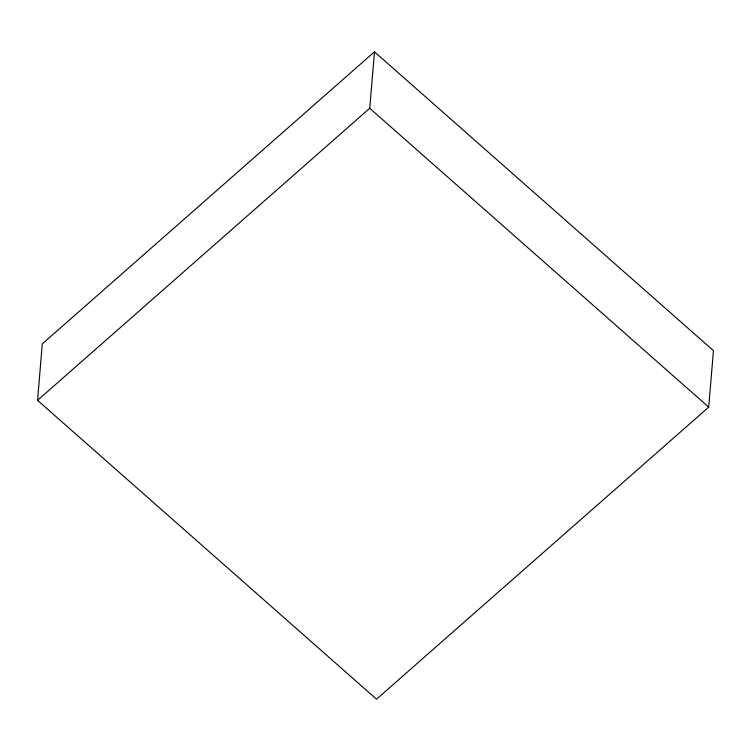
<?xml version="1.0" encoding="UTF-8"?>
<svg xmlns="http://www.w3.org/2000/svg" width="751" height="751" viewBox="0 0 751 751"><rect width="100%" height="100%" fill="white"/><g stroke="black" fill="none" stroke-linecap="round" stroke-linejoin="round"><path stroke-width="1.13" d="M37.55 400.339L42.291 343.874L374.477 51.819L713.45 350.661L708.709 407.126L376.523 699.181L37.55 400.339L369.736 108.285L374.477 51.819M369.736 108.285L708.709 407.126"/></g></svg>
